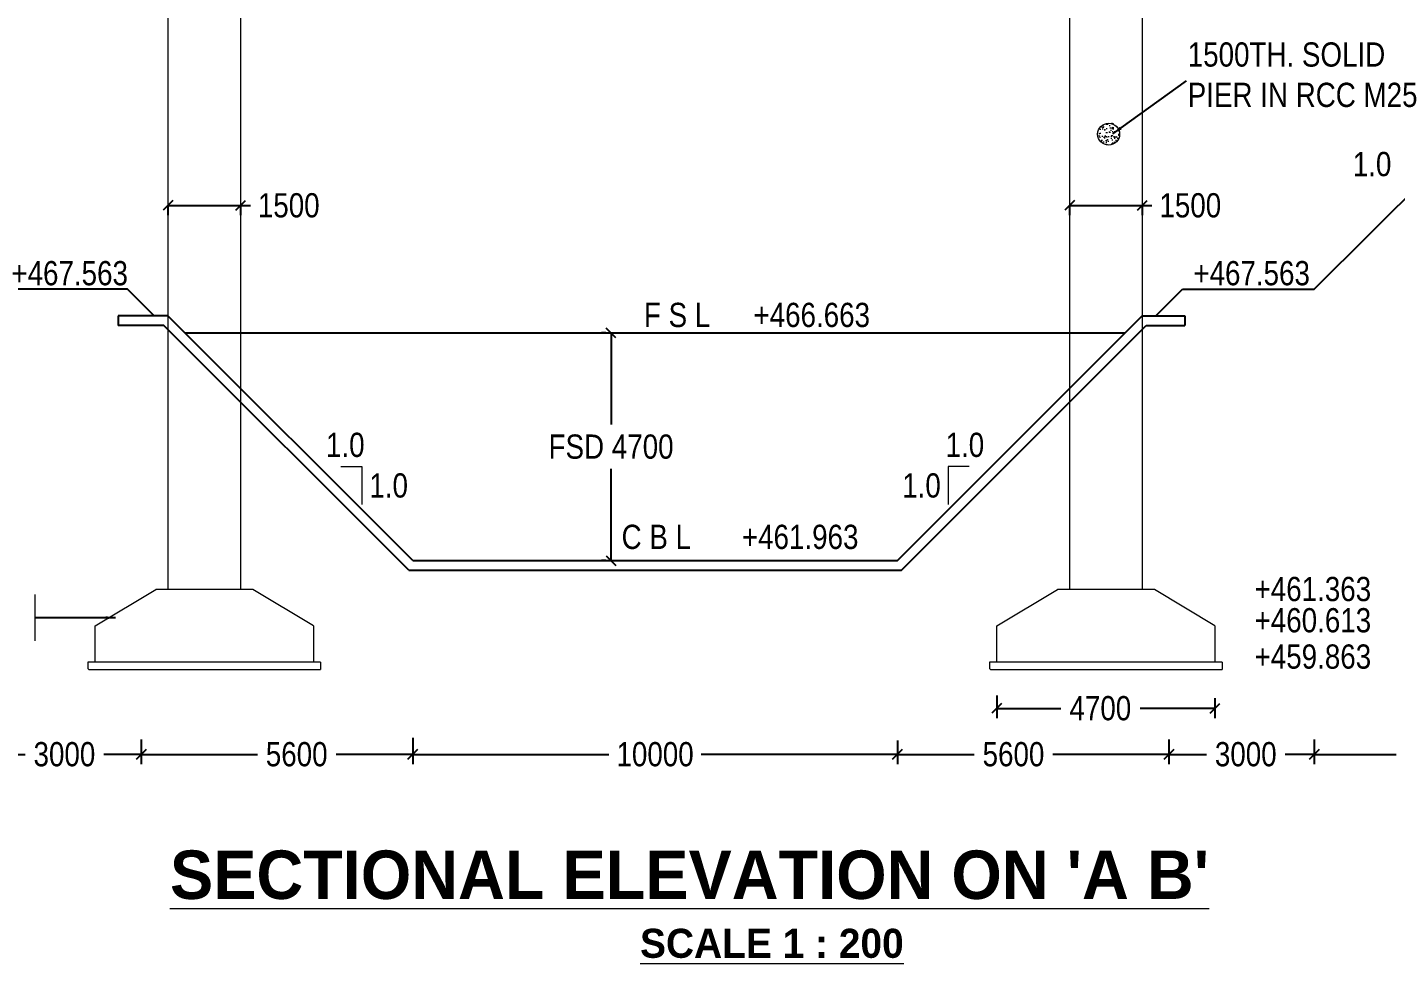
# Model space of a CAD drawing. Header units: millimetres. Extents: x -50489 to 84851, y 124916 to 300735.
# Drawn here: x 23393 to 37507, y 161755 to 171420 of the extents above; entities that cross this region are included whole.
import ezdxf
from ezdxf.enums import TextEntityAlignment as Align

# ---------------------------------------------------------------- set-up
doc = ezdxf.new("R2010")
doc.units = ezdxf.units.MM
doc.layers.add('canal', color=7, linetype='Continuous')
doc.layers.add('pier', color=7, linetype='Continuous')
doc.styles.add('ARIAL NARROW', font='ARIALN.TTF')
doc.styles.add('arn', font='ARIALN.TTF')
doc.styles.add('CITYBLUEPR', font='cityb___.ttf')
doc.dimstyles.get("Standard").update_dxf_attribs({"dimtxt": 0.18, "dimasz": 0.18, "dimexe": 0.18, "dimexo": 0.0625, "dimgap": 0.09, "dimtad": 0, "dimtih": 1, "dimtoh": 1, "dimdec": 4, "dimzin": 0, "dimdsep": 46, "dimtxsty": 'Standard', "dimcen": 0.09, "dimadec": 0, "dimazin": 0, "dimtfac": 1, "dimtdec": 4, "dimtofl": 0, "dimtmove": 0, "dimatfit": 3, "dimfxl": 1, "dimtolj": 1, "dimtzin": 0, "dimarcsym": 0})
doc.dimstyles.new('STANDARD$7', dxfattribs={"dimtxt": 2, "dimasz": 2, "dimexe": 1.25, "dimexo": 0.625, "dimtad": 1, "dimdec": 0, "dimlfac": 0.5, "dimdsep": 46, "dimtxsty": 'Standard', "dimcen": 2.5, "dimadec": 0, "dimazin": 0, "dimtfac": 1, "dimtdec": 0, "dimtmove": 0, "dimatfit": 3, "dimfxl": 1, "dimtolj": 1, "dimtzin": 0, "dimarcsym": 0})

# ---------------------------------------------------------------- blocks, each defined once
blk = doc.blocks.new('_Oblique')
at = {"color": 0, "linetype": 'ByBlock', "lineweight": -2}
blk.add_line((-0.5, -0.5), (0.5, 0.5), dxfattribs=at)
blk = doc.blocks.new('*D45')
at = {"layer": 'canal', "color": 0, "lineweight": -2, "transparency": 16777216}
for p, q in [((29360, 168265), (29314, 168265)), ((29414, 168265), (29414, 167320)), ((29414, 165915), (29414, 166861)), ((29360, 165915), (29314, 165915))]:
    blk.add_line(p, q, dxfattribs=at)
at = {"layer": 'Defpoints', "color": 0, "transparency": 16777216}
for p in [(29414, 168265), (29460, 168265), (29460, 165915)]:
    blk.add_point(p, dxfattribs=at)
at = {"layer": 'canal', "color": 0, "lineweight": -2, "transparency": 16777216, "xscale": 100, "yscale": 100, "zscale": 100}
for p, rotation in [((29414, 168265), 90), ((29414, 165915), 270)]:
    blk.add_blockref('_Oblique', p, dxfattribs=dict(at, rotation=rotation))
at = {"layer": 'canal', "color": 0, "lineweight": 5, "transparency": 16777216, "insert": (29414, 167090), "char_height": 250, "attachment_point": 5, "style": 'ARIAL NARROW'}
blk.add_mtext('\\A1;FSD 4700', dxfattribs=at)
blk = doc.blocks.new('*D222')
at = {"layer": 'Defpoints', "color": 0, "transparency": 16777216}
for p in [(34143, 169679), (34893, 169683), (34893, 169581)]:
    blk.add_point(p, dxfattribs=at)
at = {"layer": 'pier', "color": 0, "lineweight": -2, "transparency": 16777216}
for p, q in [((34143, 169581), (34893, 169581)), ((34143, 169579), (34143, 169481)), ((34893, 169583), (34893, 169481)), ((34893, 169581), (34993, 169581))]:
    blk.add_line(p, q, dxfattribs=at)
at = {"layer": 'pier', "color": 0, "lineweight": -2, "transparency": 16777216, "xscale": 100, "yscale": 100, "zscale": 100, "rotation": 180}
blk.add_blockref('_Oblique', (34143, 169581), dxfattribs=at)
at = {"layer": 'pier', "color": 0, "lineweight": -2, "transparency": 16777216, "xscale": 100, "yscale": 100, "zscale": 100}
blk.add_blockref('_Oblique', (34893, 169581), dxfattribs=at)
at = {"layer": 'pier', "color": 0, "lineweight": 5, "transparency": 16777216, "insert": (35389, 169581), "char_height": 250, "attachment_point": 5, "style": 'ARIAL NARROW'}
blk.add_mtext('\\A1;1500', dxfattribs=at)
blk = doc.blocks.new('*D252')
at = {"layer": 'Defpoints', "color": 0, "transparency": 16777216}
for p in [(33393, 164623), (35643, 164594), (35643, 164390)]:
    blk.add_point(p, dxfattribs=at)
at = {"layer": 'pier', "color": 0, "lineweight": -2, "transparency": 16777216}
for p, q in [((33393, 164523), (33393, 164290)), ((35643, 164494), (35643, 164290)), ((33393, 164390), (34052, 164390)), ((35643, 164390), (34871, 164390))]:
    blk.add_line(p, q, dxfattribs=at)
at = {"layer": 'pier', "color": 0, "lineweight": -2, "transparency": 16777216, "xscale": 100, "yscale": 100, "zscale": 100, "rotation": 180}
blk.add_blockref('_Oblique', (33393, 164390), dxfattribs=at)
at = {"layer": 'pier', "color": 0, "lineweight": -2, "transparency": 16777216, "xscale": 100, "yscale": 100, "zscale": 100}
blk.add_blockref('_Oblique', (35643, 164390), dxfattribs=at)
at = {"layer": 'pier', "color": 0, "lineweight": 5, "transparency": 16777216, "insert": (34461, 164390), "char_height": 250, "attachment_point": 5, "style": 'ARIAL NARROW'}
blk.add_mtext('\\A1;4700', dxfattribs=at)
blk = doc.blocks.new('*D256')
at = {"layer": 'canal', "color": 0, "lineweight": -2, "transparency": 16777216}
for p, q in [((27368, 164087), (27368, 163815)), ((32368, 164018), (32368, 163815)), ((27368, 163915), (29392, 163915)), ((32368, 163915), (30344, 163915))]:
    blk.add_line(p, q, dxfattribs=at)
at = {"layer": 'Defpoints', "color": 0, "transparency": 16777216}
for p in [(27368, 164187), (32368, 164118), (32368, 163915)]:
    blk.add_point(p, dxfattribs=at)
at = {"layer": 'canal', "color": 0, "lineweight": -2, "transparency": 16777216, "xscale": 100, "yscale": 100, "zscale": 100, "rotation": 180}
blk.add_blockref('_Oblique', (27368, 163915), dxfattribs=at)
at = {"layer": 'canal', "color": 0, "lineweight": -2, "transparency": 16777216, "xscale": 100, "yscale": 100, "zscale": 100}
blk.add_blockref('_Oblique', (32368, 163915), dxfattribs=at)
at = {"layer": 'canal', "color": 0, "lineweight": 5, "transparency": 16777216, "insert": (29868, 163915), "char_height": 250, "attachment_point": 5, "style": 'ARIAL NARROW'}
blk.add_mtext('\\A1;10000', dxfattribs=at)
blk = doc.blocks.new('*D257')
at = {"layer": 'canal', "color": 0, "lineweight": -2, "transparency": 16777216}
for p, q in [((24568, 164067), (24568, 163815)), ((27368, 164057), (27368, 163815)), ((24568, 163915), (25765, 163915)), ((27368, 163915), (26577, 163915))]:
    blk.add_line(p, q, dxfattribs=at)
at = {"layer": 'Defpoints', "color": 0, "transparency": 16777216}
for p in [(24568, 164167), (27368, 164157), (24568, 163915)]:
    blk.add_point(p, dxfattribs=at)
at = {"layer": 'canal', "color": 0, "lineweight": -2, "transparency": 16777216, "xscale": 100, "yscale": 100, "zscale": 100, "rotation": 180}
blk.add_blockref('_Oblique', (24568, 163915), dxfattribs=at)
at = {"layer": 'canal', "color": 0, "lineweight": -2, "transparency": 16777216, "xscale": 100, "yscale": 100, "zscale": 100}
blk.add_blockref('_Oblique', (27368, 163915), dxfattribs=at)
at = {"layer": 'canal', "color": 0, "lineweight": 5, "transparency": 16777216, "insert": (26171, 163915), "char_height": 250, "attachment_point": 5, "style": 'ARIAL NARROW'}
blk.add_mtext('\\A1;5600', dxfattribs=at)
blk = doc.blocks.new('*D258')
at = {"layer": 'canal', "color": 0, "lineweight": -2, "transparency": 16777216}
for p, q in [((23068, 164067), (23068, 163815)), ((24568, 164057), (24568, 163815)), ((23068, 163915), (23369, 163915)), ((24568, 163915), (24181, 163915))]:
    blk.add_line(p, q, dxfattribs=at)
at = {"layer": 'Defpoints', "color": 0, "transparency": 16777216}
for p in [(23068, 164167), (24568, 164157), (23068, 163915)]:
    blk.add_point(p, dxfattribs=at)
at = {"layer": 'canal', "color": 0, "lineweight": -2, "transparency": 16777216, "xscale": 100, "yscale": 100, "zscale": 100, "rotation": 180}
blk.add_blockref('_Oblique', (23068, 163915), dxfattribs=at)
at = {"layer": 'canal', "color": 0, "lineweight": -2, "transparency": 16777216, "xscale": 100, "yscale": 100, "zscale": 100}
blk.add_blockref('_Oblique', (24568, 163915), dxfattribs=at)
at = {"layer": 'canal', "color": 0, "lineweight": 5, "transparency": 16777216, "insert": (23775, 163915), "char_height": 250, "attachment_point": 5, "style": 'ARIAL NARROW'}
blk.add_mtext('\\A1;3000', dxfattribs=at)
blk = doc.blocks.new('*D262')
at = {"layer": 'Defpoints', "color": 0, "transparency": 16777216}
for p in [(24843, 169679), (25593, 169683), (25593, 169581)]:
    blk.add_point(p, dxfattribs=at)
at = {"layer": 'pier', "color": 0, "lineweight": -2, "transparency": 16777216}
for p, q in [((24843, 169581), (25593, 169581)), ((24843, 169579), (24843, 169481)), ((25593, 169583), (25593, 169481)), ((25593, 169581), (25693, 169581))]:
    blk.add_line(p, q, dxfattribs=at)
at = {"layer": 'pier', "color": 0, "lineweight": -2, "transparency": 16777216, "xscale": 100, "yscale": 100, "zscale": 100, "rotation": 180}
blk.add_blockref('_Oblique', (24843, 169581), dxfattribs=at)
at = {"layer": 'pier', "color": 0, "lineweight": -2, "transparency": 16777216, "xscale": 100, "yscale": 100, "zscale": 100}
blk.add_blockref('_Oblique', (25593, 169581), dxfattribs=at)
at = {"layer": 'pier', "color": 0, "lineweight": 5, "transparency": 16777216, "insert": (26089, 169581), "char_height": 250, "attachment_point": 5, "style": 'ARIAL NARROW'}
blk.add_mtext('\\A1;1500', dxfattribs=at)
blk = doc.blocks.new('*D272')
at = {"layer": 'canal', "color": 0, "lineweight": -2, "transparency": 16777216}
for p, q in [((36668, 164057), (36668, 163815)), ((39168, 164067), (39168, 163815)), ((36668, 163915), (37512, 163915)), ((39168, 163915), (38324, 163915))]:
    blk.add_line(p, q, dxfattribs=at)
at = {"layer": 'Defpoints', "color": 0, "transparency": 16777216}
for p in [(36668, 164157), (39168, 164167), (39168, 163915)]:
    blk.add_point(p, dxfattribs=at)
at = {"layer": 'canal', "color": 0, "lineweight": -2, "transparency": 16777216, "xscale": 100, "yscale": 100, "zscale": 100, "rotation": 180}
blk.add_blockref('_Oblique', (36668, 163915), dxfattribs=at)
at = {"layer": 'canal', "color": 0, "lineweight": -2, "transparency": 16777216, "xscale": 100, "yscale": 100, "zscale": 100}
blk.add_blockref('_Oblique', (39168, 163915), dxfattribs=at)
at = {"layer": 'canal', "color": 0, "lineweight": 5, "transparency": 16777216, "insert": (37918, 163915), "char_height": 250, "attachment_point": 5, "style": 'ARIAL NARROW'}
blk.add_mtext('\\A1;5000', dxfattribs=at)
blk = doc.blocks.new('*D274')
at = {"layer": 'canal', "color": 0, "lineweight": -2, "transparency": 16777216}
for p, q in [((35168, 164057), (35168, 163815)), ((36668, 164067), (36668, 163815)), ((35168, 163915), (35555, 163915)), ((36668, 163915), (36367, 163915))]:
    blk.add_line(p, q, dxfattribs=at)
at = {"layer": 'Defpoints', "color": 0, "transparency": 16777216}
for p in [(35168, 164157), (36668, 164167), (36668, 163915)]:
    blk.add_point(p, dxfattribs=at)
at = {"layer": 'canal', "color": 0, "lineweight": -2, "transparency": 16777216, "xscale": 100, "yscale": 100, "zscale": 100, "rotation": 180}
blk.add_blockref('_Oblique', (35168, 163915), dxfattribs=at)
at = {"layer": 'canal', "color": 0, "lineweight": -2, "transparency": 16777216, "xscale": 100, "yscale": 100, "zscale": 100}
blk.add_blockref('_Oblique', (36668, 163915), dxfattribs=at)
at = {"layer": 'canal', "color": 0, "lineweight": 5, "transparency": 16777216, "insert": (35961, 163915), "char_height": 250, "attachment_point": 5, "style": 'ARIAL NARROW'}
blk.add_mtext('\\A1;3000', dxfattribs=at)
blk = doc.blocks.new('*D273')
at = {"layer": 'canal', "color": 0, "lineweight": -2, "transparency": 16777216}
for p, q in [((32368, 164057), (32368, 163815)), ((35168, 164067), (35168, 163815)), ((32368, 163915), (33159, 163915)), ((35168, 163915), (33971, 163915))]:
    blk.add_line(p, q, dxfattribs=at)
at = {"layer": 'Defpoints', "color": 0, "transparency": 16777216}
for p in [(32368, 164157), (35168, 164167), (35168, 163915)]:
    blk.add_point(p, dxfattribs=at)
at = {"layer": 'canal', "color": 0, "lineweight": -2, "transparency": 16777216, "xscale": 100, "yscale": 100, "zscale": 100, "rotation": 180}
blk.add_blockref('_Oblique', (32368, 163915), dxfattribs=at)
at = {"layer": 'canal', "color": 0, "lineweight": -2, "transparency": 16777216, "xscale": 100, "yscale": 100, "zscale": 100}
blk.add_blockref('_Oblique', (35168, 163915), dxfattribs=at)
at = {"layer": 'canal', "color": 0, "lineweight": 5, "transparency": 16777216, "insert": (33565, 163915), "char_height": 250, "attachment_point": 5, "style": 'ARIAL NARROW'}
blk.add_mtext('\\A1;5600', dxfattribs=at)

msp = doc.modelspace()

# ---------------------------------------------------------------- hatches: boundary and pattern name
at = {"layer": 'pier', "lineweight": 5}
h = msp.add_hatch(dxfattribs=at)
h.set_pattern_fill('AR-CONC', color=256, scale=12.5, style=0)
h.set_pattern_definition([(50, (22952.83, 136339.72), (89.65752, -7.84402), [9.375, -103.125]), (355, (22952.83, 136339.72), (-17.34392, 94.02402), [7.5, -82.5]), (100.4514, (22960.3, 136339.06), (72.31367, 86.17994), [7.96752, -87.64276]), (46.1842, (22952.83, 136364.72), (133.40513, -20.68988), [14.0625, -154.6875]), (96.6356, (22963.95, 136362.99), (116.83284, 121.76473), [11.9513, -131.4641]), (351.1842, (22952.83, 136364.72), (116.83274, 121.7648), [11.25, -123.75]), (21, (22965.33, 136358.47), (74.61338, -50.32736), [9.375, -103.125]), (326, (22965.33, 136358.47), (30.41442, 90.64376), [7.5, -82.5]), (71.4514, (22971.55, 136354.27), (105.02783, 40.31631), [7.96752, -87.64276]), (37.5, (22952.83, 136339.718), (1.519982, 41.611732), [0, -81.5, 0, -83.75, 0, -82.8125]), (7.5, (22952.83, 136339.718), (32.88369, 49.301464), [0, -47.75, 0, -79.625, 0, -31.5625]), (327.5, (22924.955, 136339.718), (66.727805, -2.81936), [0, -31.25, 0, -97.5, 0, -129.375]), (317.5, (22912.455, 136339.72), (72.89827, 12.51312), [0, -40.625, 0, -64.75, 0, -91.875])])
h.paths.add_polyline_path([(34441.4, 170320.2, 1), (34668.2, 170320.2, 1)])

# ---------------------------------------------------------------- linework, layer by layer
at = {"layer": 'canal'}
for p, q in [((36668, 168715.2), (39168, 171215.2)), ((24426.6, 168715.2), (23068, 168715.2)), ((24701.6, 168440.2), (24426.6, 168715.2)), ((35034.4, 168440.2), (35309.4, 168715.2)), ((35309.4, 168715.2), (36668, 168715.2)), ((24843, 168440.2), (24330.8, 168440.2)), ((24330.8, 168440.2), (24330.8, 168340.2)), ((27368, 165915.2), (24843, 168440.2)), ((32368, 165915.2), (34893, 168440.2)), ((34893, 168440.2), (35331.6, 168440.2)), ((35331.6, 168440.2), (35331.6, 168340.2)), ((24801.6, 168340.2), (24330.8, 168340.2)), ((27326.6, 165815.2), (24801.6, 168340.2)), ((25018, 168265.2), (34718, 168265.2)), ((32409.4, 165815.2), (34934.4, 168340.2)), ((34934.4, 168340.2), (35331.6, 168340.2)), ((27368, 165915.2), (32368, 165915.2)), ((27326.6, 165815.2), (32409.4, 165815.2))]:
    msp.add_line(p, q, dxfattribs=at)
at = {"layer": 'canal', "lineweight": 5}
for p, q in [((26626.5, 166887.8), (26843.2, 166887.8)), ((26843.2, 166887.8), (26843.2, 166492.5)), ((33109.4, 166887.8), (32892.8, 166887.8)), ((32892.8, 166887.8), (32892.8, 166492.5))]:
    msp.add_line(p, q, dxfattribs=at)
at = {"layer": 'pier', "lineweight": 5}
for p, q in [((24843, 172601.2), (24843, 165615.2)), ((25593, 172601.2), (25593, 165615.2)), ((34143, 172601.2), (34143, 165615.2)), ((34893, 172601.2), (34893, 165615.2)), ((23468.5, 165563.8), (23468.5, 165086.9)), ((24093, 165240.2), (24718, 165615.2)), ((25718, 165615.2), (24718, 165615.2)), ((26343, 165240.2), (25718, 165615.2)), ((33393, 165240.2), (34018, 165615.2)), ((35018, 165615.2), (34018, 165615.2)), ((35643, 165240.2), (35018, 165615.2)), ((24093, 164865.2), (24093, 165240.2)), ((26343, 165240.2), (26343, 164865.2)), ((33393, 164865.2), (33393, 165240.2)), ((35643, 165240.2), (35643, 164865.2)), ((24018, 164865.2), (24018, 164800.2)), ((24093, 164865.2), (24018, 164865.2)), ((26343, 164865.2), (24093, 164865.2)), ((26418, 164865.2), (26343, 164865.2)), ((26418, 164865.2), (26418, 164790.2)), ((33393, 164865.2), (33318, 164865.2)), ((33318, 164865.2), (33318, 164800.2)), ((35643, 164865.2), (33393, 164865.2)), ((35718, 164865.2), (35643, 164865.2)), ((35718, 164865.2), (35718, 164790.2)), ((24018, 164800.2), (24028, 164790.2)), ((24028, 164790.2), (26418, 164790.2)), ((33318, 164800.2), (33328, 164790.2)), ((33328, 164790.2), (35718, 164790.2))]:
    msp.add_line(p, q, dxfattribs=at)
msp.add_circle((34546.7, 170316.8), 113.4, dxfattribs=at)

# ---------------------------------------------------------------- texts
at = {"lineweight": 5, "style": 'CITYBLUEPR'}
msp.add_text("%%uSECTIONAL ELEVATION ON 'A B'", height=500, dxfattribs=at).set_placement((30223.2, 162422.5), align=Align.CENTER)
msp.add_text('%%uSCALE 1 : 200', height=300, dxfattribs=at).set_placement((29712.7, 161814.6))
at = {"layer": 'canal', "lineweight": 5, "style": 'arn'}
for s, p in [('+467.563', (23227.8, 168757)), ('+467.563', (35420.4, 168757)), ('F S L', (29752.9, 168326.1)), ('+466.663', (30882.6, 168326.1)), ('C B L', (29522.4, 166035.2)), ('+461.963', (30763.4, 166035.2))]:
    msp.add_text(s, height=250, dxfattribs=at).set_placement(p)
at = {"layer": 'canal', "lineweight": 5, "char_height": 250, "style": 'arn'}
for insert, attachment_point in [((37065, 170006.5), 4), ((26871.5, 167108.2), 6), ((32864.4, 167108.2), 4), ((27319, 166689.1), 6), ((32417, 166689.1), 4)]:
    msp.add_mtext('1.0', dxfattribs=dict(at, insert=insert, attachment_point=attachment_point))
at = {"layer": 'pier', "lineweight": 5, "style": 'arn'}
for s, p in [('+461.363', (36052.1, 165496.8)), ('+460.613', (36052.1, 165174.5)), ('+459.863', (36052.1, 164799.5))]:
    msp.add_text(s, height=250, dxfattribs=at).set_placement(p)
at = {"layer": 'pier', "lineweight": 5, "insert": (35362.5, 170929.2), "char_height": 250, "attachment_point": 4, "style": 'arn'}
msp.add_mtext('1500TH. SOLID\\PPIER IN RCC M25', dxfattribs=at)

# ---------------------------------------------------------------- dimensions: what is measured, and where the dimension line sits
at = {"layer": 'canal', "lineweight": 5}
dim = msp.add_linear_dim(base=(29413.5, 168265.2), p1=(29459.9, 165915.2), p2=(29459.9, 168265.2), angle=90, text='FSD 4700', dimstyle='Standard', override={"dimtxt": 250, "dimasz": 100, "dimexe": 100, "dimexo": 100, "dimgap": 100, "dimtih": 1, "dimtoh": 1, "dimdec": 0, "dimtxsty": 'ARIAL NARROW', "dimblk1": 'Oblique', "dimblk2": 'Oblique', "dimsah": 1}, dxfattribs=at)
dim.commit()
dim.dimension.update_dxf_attribs({"geometry": '*D45', "text_midpoint": (29413.5, 167090.2)})
for base, p1, p2, text, picture, middle in [((23068, 163914.5), (24568, 164157.2), (23068, 164166.7), '3000', '*D258', (23775.1, 163914.5)), ((24568, 163914.5), (27368, 164157.2), (24568, 164166.7), '5600', '*D257', (26170.9, 163914.5))]:
    dim = msp.add_linear_dim(base=base, p1=p1, p2=p2, angle=180, text=text, dimstyle='Standard', override={"dimtxt": 250, "dimasz": 100, "dimexe": 100, "dimexo": 100, "dimgap": 100, "dimtih": 0, "dimdec": 0, "dimtxsty": 'ARIAL NARROW', "dimblk1": 'Oblique', "dimblk2": 'Oblique', "dimsah": 1}, dxfattribs=at)
    dim.commit()
    dim.dimension.update_dxf_attribs({"geometry": picture, "text_midpoint": middle, "dimtype": 160})
for base, p1, p2, text, picture, middle in [((32368, 163914.5), (27368, 164186.5), (32368, 164118.2), '10000', '*D256', (29868, 163914.5)), ((35168, 163914.5), (32368, 164157.2), (35168, 164166.7), '5600', '*D273', (33565, 163914.5)), ((36668, 163914.5), (35168, 164157.2), (36668, 164166.7), '3000', '*D274', (35960.8, 163914.5)), ((39168, 163914.5), (36668, 164157.2), (39168, 164166.7), '5000', '*D272', (37918, 163914.5))]:
    dim = msp.add_linear_dim(base=base, p1=p1, p2=p2, text=text, dimstyle='Standard', override={"dimtxt": 250, "dimasz": 100, "dimexe": 100, "dimexo": 100, "dimgap": 100, "dimtih": 0, "dimdec": 0, "dimtxsty": 'ARIAL NARROW', "dimblk1": 'Oblique', "dimblk2": 'Oblique', "dimsah": 1}, dxfattribs=at)
    dim.commit()
    dim.dimension.update_dxf_attribs({"geometry": picture, "text_midpoint": middle, "dimtype": 160})
at = {"layer": 'pier', "lineweight": 5}
for base, p1, p2, picture, middle in [((25593, 169580.5), (24843, 169678.7), (25593, 169682.6), '*D262', (26089.1, 169580.5)), ((34893, 169580.5), (34143, 169678.7), (34893, 169682.6), '*D222', (35389.1, 169580.5))]:
    dim = msp.add_linear_dim(base=base, p1=p1, p2=p2, text='1500', dimstyle='Standard', override={"dimtxt": 250, "dimasz": 100, "dimexe": 100, "dimexo": 100, "dimgap": 100, "dimtih": 0, "dimdec": 0, "dimtxsty": 'ARIAL NARROW', "dimblk1": 'Oblique', "dimblk2": 'Oblique', "dimsah": 1}, dxfattribs=at)
    dim.commit()
    dim.dimension.update_dxf_attribs({"geometry": picture, "text_midpoint": middle})
dim = msp.add_linear_dim(base=(35643, 164390.1), p1=(33393, 164622.9), p2=(35643, 164593.6), text='4700', dimstyle='Standard', override={"dimtxt": 250, "dimasz": 100, "dimexe": 100, "dimexo": 100, "dimgap": 100, "dimtih": 0, "dimdec": 0, "dimtxsty": 'ARIAL NARROW', "dimblk1": 'Oblique', "dimblk2": 'Oblique', "dimsah": 1}, dxfattribs=at)
dim.commit()
dim.dimension.update_dxf_attribs({"geometry": '*D252', "text_midpoint": (34461.4, 164390.1), "dimtype": 160})

# ---------------------------------------------------------------- leaders
for points in [[(34588.7, 170320.2), (35349.6, 170866.7)], [(24301.5, 165324.7), (23468.5, 165325.3)]]:
    msp.add_leader(points, dimstyle='STANDARD$7', override={"dimtxt": 200, "dimasz": 100, "dimexe": 100, "dimexo": 100, "dimgap": 100, "dimtad": 0, "dimtoh": 1, "dimlfac": 1, "dimzin": 0, "dimtxsty": 'ARIAL NARROW', "dimcen": 0.09, "dimtdec": 4, "dimtofl": 0}, dxfattribs=at)

doc.saveas('drawing.dxf')
